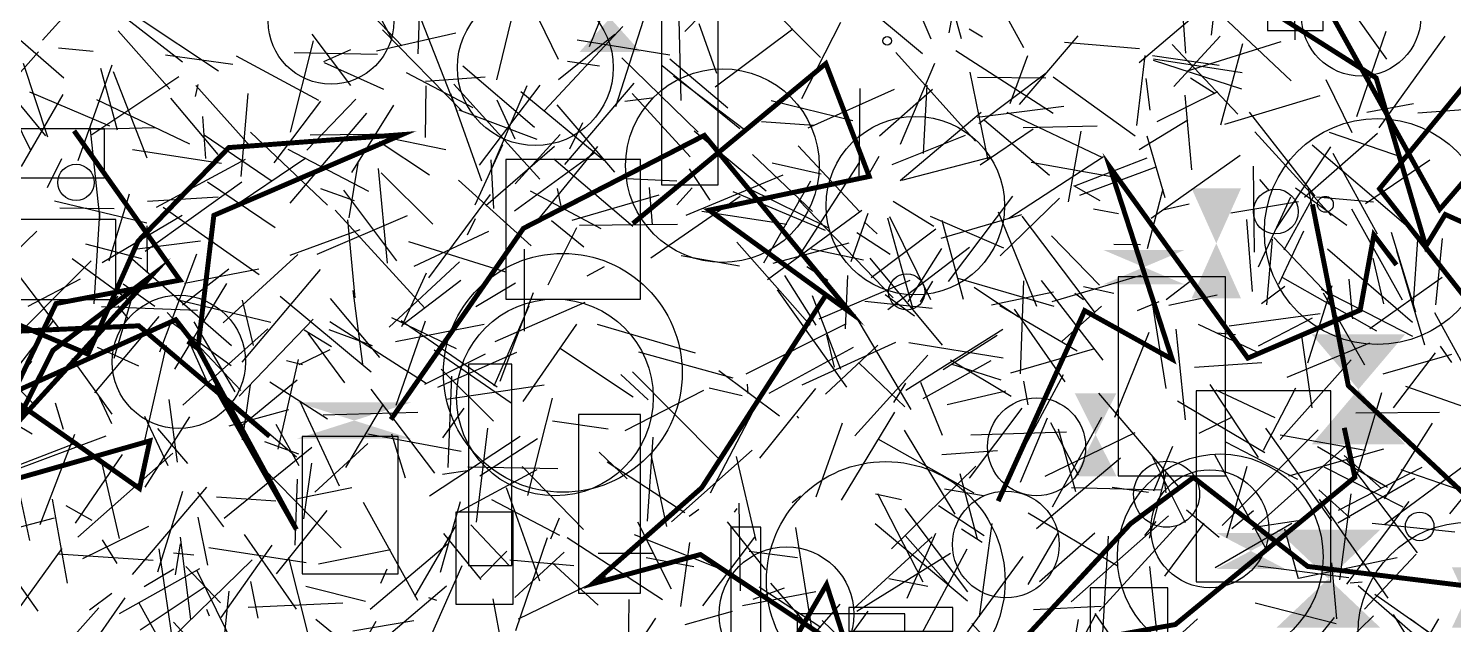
# Model space of a CAD drawing. Extents: x 39652501 to 39653363, y 39457785 to 39458687.
# Drawn here: x 39653033.3 to 39653177.4, y 39458499 to 39458559.2 of the extents above; entities that cross this region are included whole.
import ezdxf

# ---------------------------------------------------------------- set-up
doc = ezdxf.new("R2010")
doc.units = 0
doc.layers.get('0').update_dxf_attribs({"linetype": 'CONTINUOUS'})

msp = doc.modelspace()

# ---------------------------------------------------------------- linework, layer by layer
for p, q in [((39653069.9559, 39458558.3233), (39653065.0169, 39458567.5988)), ((39653128.0611, 39458568.0809), (39653126.3576, 39458558.7941)), ((39653041.6244, 39458565.7734), (39653034.6609, 39458558.0585)), ((39653093.3269, 39458565.636), (39653089.9651, 39458557.385)), ((39653121.1493, 39458566.0999), (39653124.5333, 39458558.2025)), ((39653127.6194, 39458558.1836), (39653125.6115, 39458565.7128)), ((39653149.6216, 39458566.48), (39653150.2913, 39458556.7473)), ((39653153.8534, 39458566.8549), (39653152.8882, 39458558.5439)), ((39653072.6853, 39458556.6759), (39653072.9464, 39458564.5493)), ((39653099.6542, 39458558.9378), (39653105.1763, 39458564.5883)), ((39653133.9554, 39458557.2742), (39653130.0263, 39458564.4082)), ((39653080.6213, 39458554.0374), (39653083.0012, 39458563.8705)), ((39653113.3629, 39458556.3138), (39653106.7017, 39458563.0245)), ((39653123.6923, 39458556.6613), (39653116.3642, 39458562.7998)), ((39653165.0898, 39458563.8968), (39653170.6218, 39458556.1275)), ((39653041.2169, 39458561.7605), (39653048.826, 39458555.8549)), ((39653084.1528, 39458561.6537), (39653086.8456, 39458556.1247)), ((39653152.8485, 39458561.602), (39653160.9668, 39458553.9327)), ((39653028.9803, 39458561.0281), (39653036.8312, 39458554.2444)), ((39653044.3606, 39458560.3605), (39653052.4845, 39458554.9462)), ((39653068.2372, 39458560.4017), (39653071.0171, 39458557.4697)), ((39653072.9919, 39458560.122), (39653076.5803, 39458550.9206)), ((39653092.655, 39458551.3397), (39653095.4517, 39458560.0725)), ((39653099.0376, 39458560.1292), (39653099.243, 39458551.9614)), ((39653101.072, 39458559.7529), (39653102.8573, 39458554.7079)), ((39653115.3963, 39458559.8416), (39653111.4553, 39458552.1114)), ((39653145.606, 39458555.8037), (39653150.7452, 39458560.1494)), ((39653161.3799, 39458558.0904), (39653161.3364, 39458560.2076)), ((39653047.561, 39458553.0899), (39653042.3103, 39458559.0023)), ((39653065.8514, 39458553.4667), (39653061.933, 39458558.6629)), ((39653068.4434, 39458556.9885), (39653076.4831, 39458558.7795)), ((39653069.0687, 39458559.1056), (39653077.1074, 39458550.8649)), ((39653085.4558, 39458550.9221), (39653093.3781, 39458559.4299)), ((39653092.5584, 39458558.628), (39653086.8776, 39458554.0535)), ((39653102.7225, 39458553.3464), (39653110.5725, 39458559.1824)), ((39653129.7418, 39458558.372), (39653128.4156, 39458559.1713)), ((39653139.4037, 39458558.479), (39653133.4732, 39458551.5316)), ((39653153.8001, 39458558.4411), (39653149.105, 39458553.3796)), ((39653167.6284, 39458550.3237), (39653170.5946, 39458558.9619)), ((39653169.8811, 39458549.2001), (39653176.5692, 39458558.4621)), ((39653025.392, 39458546.8807), (39653034.2565, 39458556.8572)), ((39653036.2728, 39458557.2801), (39653039.7882, 39458556.9542)), ((39653062.055, 39458557.9817), (39653059.7087, 39458548.7477)), ((39653060.1455, 39458556.8155), (39653068.5463, 39458556.6203)), ((39653063.1374, 39458555.8974), (39653065.8448, 39458557.1249)), ((39653098.1407, 39458556.5464), (39653088.7567, 39458558.0421)), ((39653129.0502, 39458547.8391), (39653120.9969, 39458556.8012)), ((39653127.0542, 39458556.9943), (39653136.8957, 39458550.6785)), ((39653145.6507, 39458557.1885), (39653138.0686, 39458557.8049)), ((39653155.575, 39458550.5839), (39653148.9573, 39458557.6182)), ((39653150.5002, 39458554.9483), (39653159.9721, 39458557.9217)), ((39653156.0508, 39458557.6847), (39653153.8205, 39458549.4595)), ((39653035.0207, 39458548.3606), (39653028.5702, 39458556.1509)), ((39653032.7095, 39458555.7219), (39653035.1693, 39458548.2658)), ((39653041.6715, 39458555.5377), (39653038.2514, 39458545.8378)), ((39653053.9311, 39458555.5847), (39653047.1237, 39458556.5418)), ((39653054.2642, 39458556.4627), (39653062.5821, 39458551.9751)), ((39653063.1508, 39458555.8076), (39653069.1708, 39458553.1003)), ((39653077.1983, 39458555.4404), (39653084.4444, 39458549.2642)), ((39653087.7738, 39458555.9176), (39653091.0049, 39458555.471)), ((39653093.2851, 39458556.2594), (39653100.9924, 39458548.7589)), ((39653097.341, 39458555.5048), (39653105.2097, 39458549.1315)), ((39653098.1167, 39458556.1752), (39653103.9934, 39458551.2217)), ((39653121.4478, 39458547.5433), (39653124.9465, 39458555.7179)), ((39653132.5433, 39458551.6372), (39653134.3537, 39458556.499)), ((39653145.3537, 39458549.4263), (39653146.2174, 39458556.5012)), ((39653146.9595, 39458556.517), (39653153.6849, 39458555.5223)), ((39653147.0075, 39458556.0191), (39653155.9553, 39458553.1464)), ((39653147.0522, 39458556.1638), (39653156.0224, 39458554.785)), ((39653029.8474, 39458554.1797), (39653033.4703, 39458546.931)), ((39653039.6693, 39458548.5239), (39653048.47, 39458554.3637)), ((39653040.5238, 39458555.2235), (39653042.2319, 39458548.9701)), ((39653041.8244, 39458554.8722), (39653045.241, 39458546.1347)), ((39653071.4419, 39458554.7853), (39653078.1883, 39458551.255)), ((39653079.4639, 39458554.3188), (39653073.4302, 39458553.8847)), ((39653098.4959, 39458554.4422), (39653105.9506, 39458548.8251)), ((39653128.4682, 39458554.8232), (39653130.2896, 39458545.907)), ((39653129.2631, 39458554.3023), (39653136.1764, 39458554.2333)), ((39653136.209, 39458554.7268), (39653129.3741, 39458549.6017)), ((39653136.9189, 39458554.3307), (39653145.216, 39458548.3632)), ((39653146.7028, 39458550.9657), (39653146.3242, 39458554.1785)), ((39653153.2786, 39458552.6194), (39653150.8015, 39458554.2064)), ((39653167.1565, 39458548.6894), (39653164.531, 39458554.0453)), ((39653036.713, 39458552.5709), (39653032.5144, 39458545.2683)), ((39653033.3544, 39458552.8355), (39653041.4425, 39458549.3919)), ((39653050.3962, 39458553.5716), (39653050.1011, 39458552.3694)), ((39653055.6301, 39458547.3484), (39653050.1678, 39458553.4786)), ((39653054.7631, 39458544.2755), (39653055.4783, 39458552.6574)), ((39653073.4245, 39458548.2002), (39653073.4762, 39458553.4359)), ((39653079.1164, 39458543.7929), (39653075.9658, 39458552.6312)), ((39653076.2794, 39458553.5997), (39653084.9664, 39458543.9785)), ((39653084.9877, 39458553.5143), (39653078.8578, 39458545.4211)), ((39653083.6568, 39458553.4475), (39653079.7372, 39458544.3035)), ((39653083.0561, 39458552.8499), (39653091.4474, 39458545.9105)), ((39653094.4933, 39458553.6892), (39653087.4661, 39458545.4823)), ((39653100.1752, 39458546.2488), (39653094.3205, 39458552.654)), ((39653112.108, 39458549.1852), (39653120.8515, 39458553.1077)), ((39653117.2919, 39458543.8271), (39653117.3888, 39458553.1726)), ((39653119.3461, 39458548.3686), (39653124.7024, 39458553.0945)), ((39653124.1244, 39458553.5125), (39653123.7394, 39458546.578)), ((39653153.5242, 39458552.8409), (39653147.3849, 39458549.7828)), ((39653150.9226, 39458544.9541), (39653150.2579, 39458552.4808)), ((39653049.5642, 39458547.5185), (39653040.1582, 39458552.0182)), ((39653052.4268, 39458546.4886), (39653047.6594, 39458552.1744)), ((39653062.8076, 39458551.8965), (39653058.0771, 39458545.6433)), ((39653066.3522, 39458552.0739), (39653061.3949, 39458546.9169)), ((39653065.9754, 39458544.6668), (39653070.2174, 39458551.471)), ((39653082.4904, 39458548.032), (39653080.6479, 39458551.9706)), ((39653086.7059, 39458551.5277), (39653092.5429, 39458544.6951)), ((39653093.5677, 39458551.8934), (39653096.3252, 39458552.2088)), ((39653108.3726, 39458551.9641), (39653116.6526, 39458549.92)), ((39653129.2324, 39458550.2556), (39653137.9812, 39458551.3747)), ((39653163.8772, 39458552.4112), (39653154.2396, 39458549.5066)), ((39653173.3555, 39458551.6173), (39653168.625, 39458550.7451)), ((39653173.7822, 39458550.7183), (39653179.7941, 39458551.1343)), ((39653051.1887, 39458546.0687), (39653050.8762, 39458550.3194)), ((39653067.4504, 39458550.681), (39653059.6871, 39458541.5617)), ((39653084.7113, 39458548.0059), (39653076.8229, 39458550.9693)), ((39653089.2935, 39458549.6747), (39653087.9787, 39458547.032)), ((39653112.6977, 39458549.4137), (39653107.3892, 39458549.8007)), ((39653129.639, 39458550.7314), (39653121.4177, 39458543.8177)), ((39653129.9547, 39458549.9532), (39653136.5194, 39458544.4015)), ((39653132.2232, 39458550.7612), (39653141.9064, 39458546.186)), ((39653150.5199, 39458549.9447), (39653145.621, 39458546.9625)), ((39653163.4043, 39458542.2793), (39653156.7524, 39458550.7621)), ((39653039.4703, 39458549.3201), (39653040.469, 39458539.863)), ((39653046.049, 39458549.1829), (39653039.5786, 39458549.0044)), ((39653051.0267, 39458548.4782), (39653057.9062, 39458543.7763)), ((39653055.7008, 39458548.7373), (39653063.5136, 39458541.3747)), ((39653061.7541, 39458548.4734), (39653070.8268, 39458548.5699)), ((39653068.5727, 39458548.4191), (39653075.4863, 39458547.0101)), ((39653082.475, 39458543.5282), (39653087.0376, 39458548.5076)), ((39653100.6029, 39458548.8867), (39653107.8881, 39458542.8038)), ((39653128.0212, 39458548.4158), (39653120.5937, 39458545.4537)), ((39653129.5174, 39458545.4305), (39653134.8877, 39458549.0999)), ((39653141.341, 39458549.3607), (39653133.8666, 39458549.1852)), ((39653139.7204, 39458548.836), (39653138.4103, 39458541.7077)), ((39653146.3851, 39458548.3906), (39653148.1944, 39458542.124)), ((39653157.3052, 39458548.7829), (39653165.0241, 39458540.3024)), ((39653169.7282, 39458548.6254), (39653162.3233, 39458542.1483)), ((39653164.825, 39458548.7445), (39653172.6034, 39458546.0962)), ((39653052.7887, 39458545.5797), (39653043.7725, 39458546.962)), ((39653059.489, 39458547.0229), (39653067.6432, 39458542.7708)), ((39653068.7317, 39458547.8005), (39653073.8241, 39458544.4396)), ((39653078.4277, 39458541.3904), (39653081.2298, 39458547.5093)), ((39653079.5254, 39458541.3295), (39653086.4635, 39458547.3159)), ((39653090.5753, 39458546.7024), (39653082.4304, 39458540.765)), ((39653084.78, 39458539.8405), (39653090.8592, 39458547.3106)), ((39653117.3212, 39458540.7082), (39653111.1019, 39458547.3651)), ((39653164.9692, 39458547.2509), (39653159.4146, 39458538.9683)), ((39653163.0914, 39458547.4675), (39653172.5644, 39458539.3761)), ((39653035.1779, 39458543.1485), (39653036.6237, 39458546.0929)), ((39653055.1697, 39458545.9916), (39653046.1711, 39458541.1172)), ((39653061.312, 39458546.1089), (39653053.3037, 39458540.7344)), ((39653066.6122, 39458545.8211), (39653065.6523, 39458540.0947)), ((39653080.3127, 39458541.0371), (39653080.0578, 39458545.9443)), ((39653094.3938, 39458539.2053), (39653086.3901, 39458546.03)), ((39653112.5679, 39458540.7125), (39653106.483, 39458546.4795)), ((39653108.4706, 39458545.6406), (39653113.4272, 39458544.521)), ((39653117.2823, 39458545.6629), (39653111.0935, 39458536.0714)), ((39653117.947, 39458543.9737), (39653119.2972, 39458546.3224)), ((39653121.6098, 39458543.8936), (39653130.6602, 39458546.2442)), ((39653141.9937, 39458546.2458), (39653132.4323, 39458540.0091)), ((39653134.6782, 39458545.7185), (39653143.5727, 39458544.1386)), ((39653139.0999, 39458543.3207), (39653146.4211, 39458546.1392)), ((39653146.8119, 39458540.0506), (39653155.8258, 39458546.4123)), ((39653157.2846, 39458536.6077), (39653157.1574, 39458545.316)), ((39653169.7297, 39458538.4287), (39653165.2172, 39458546.5789)), ((39653175.0218, 39458545.9022), (39653168.4963, 39458541.4872)), ((39653069.5819, 39458535.4835), (39653068.6523, 39458545.0813)), ((39653074.1392, 39458539.4452), (39653068.9278, 39458544.647)), ((39653084.0923, 39458537.2545), (39653076.7528, 39458543.8988)), ((39653093.719, 39458544.0622), (39653098.8326, 39458543.8395)), ((39653109.5616, 39458544.3844), (39653099.7416, 39458540.323)), ((39653102.224, 39458541.8786), (39653100.1213, 39458545.0355)), ((39653112.3439, 39458543.8015), (39653107.6018, 39458535.4819)), ((39653139.6113, 39458542.3888), (39653147.3205, 39458545.2383)), ((39653157.7916, 39458543.9429), (39653158.7617, 39458542.8204)), ((39653043.4541, 39458542.4914), (39653041.371, 39458535.707)), ((39653045.0493, 39458536.7195), (39653054.8381, 39458543.7147)), ((39653051.3699, 39458543.7081), (39653058.2057, 39458539.1155)), ((39653066.2176, 39458541.8103), (39653062.8286, 39458543.0114)), ((39653070.5158, 39458535.7189), (39653065.1443, 39458542.8908)), ((39653079.9546, 39458542.4519), (39653073.7191, 39458534.0141)), ((39653083.9918, 39458542.7968), (39653091.148, 39458539.0056)), ((39653086.7309, 39458543.0341), (39653087.1416, 39458541.1079)), ((39653097.0137, 39458542.3639), (39653088.2217, 39458539.8075)), ((39653096.3735, 39458539.3717), (39653096.0709, 39458543.1647)), ((39653100.3799, 39458543.1109), (39653098.8423, 39458541.3986)), ((39653104.4858, 39458542.7315), (39653113.8453, 39458538.8323)), ((39653105.9969, 39458543.1015), (39653114.1785, 39458539.0695)), ((39653138.9504, 39458543.3436), (39653141.6349, 39458541.8278)), ((39653148.0043, 39458542.9898), (39653146.4249, 39458536.9522)), ((39653161.4323, 39458543.1245), (39653166.6204, 39458539.3421)), ((39653164.5169, 39458534.4122), (39653162.7185, 39458543.0083)), ((39653045.2098, 39458539.546), (39653035.8891, 39458541.7599)), ((39653036.4289, 39458541.0901), (39653041.9055, 39458541.0345)), ((39653045.3021, 39458541.7649), (39653052.4244, 39458542.2012)), ((39653046.8636, 39458541.1782), (39653056.6018, 39458534.3378)), ((39653096.2091, 39458536.0394), (39653105.2455, 39458542.2622)), ((39653120.724, 39458531.9989), (39653111.132, 39458541.9072)), ((39653124.8357, 39458539.1991), (39653120.7062, 39458541.7195)), ((39653132.8067, 39458542.2616), (39653126.3017, 39458533.6285)), ((39653137.561, 39458542.0736), (39653131.5502, 39458536.2242)), ((39653141.0017, 39458540.9949), (39653143.5221, 39458540.5183)), ((39653148.0024, 39458540.8766), (39653150.6533, 39458541.4983)), ((39653161.7125, 39458541.6978), (39653154.8919, 39458540.5502)), ((39653160.9113, 39458542.1718), (39653157.6568, 39458535.0913)), ((39653163.2034, 39458542.2025), (39653160.2361, 39458536.8244)), ((39653169.3231, 39458541.6733), (39653163.5496, 39458542.1864)), ((39653167.0733, 39458541.006), (39653172.2073, 39458531.7998)), ((39653039.9019, 39458531.381), (39653040.4539, 39458540.5841)), ((39653048.8097, 39458540.329), (39653040.7114, 39458535.5172)), ((39653062.4601, 39458536.4099), (39653071.5875, 39458540.3225)), ((39653064.2745, 39458540.8686), (39653073.3512, 39458530.9456)), ((39653066.308, 39458531.9947), (39653065.5418, 39458539.8641)), ((39653078.4416, 39458539.9687), (39653077.6143, 39458538.323)), ((39653089.4242, 39458537.1094), (39653086.1572, 39458539.7773)), ((39653109.9514, 39458539.3917), (39653101.3673, 39458540.721)), ((39653117.5673, 39458540.8379), (39653108.0001, 39458533.7965)), ((39653118.1599, 39458540.5156), (39653116.4263, 39458535.6199)), ((39653119.0928, 39458538.4542), (39653117.7761, 39458539.6856)), ((39653120.1621, 39458540.0884), (39653122.6699, 39458530.993)), ((39653120.3433, 39458540.2081), (39653124.512, 39458531.8227)), ((39653131.9315, 39458537.0286), (39653124.4924, 39458540.2207)), ((39653125.5691, 39458538.0257), (39653133.7404, 39458540.4295)), ((39653127.8419, 39458531.8068), (39653125.6787, 39458539.8254)), ((39653135.2612, 39458531.1098), (39653131.3717, 39458540.6419)), ((39653141.0757, 39458530.5796), (39653133.7645, 39458540.2483)), ((39653157.0716, 39458532.6248), (39653156.4905, 39458539.9175)), ((39653031.7905, 39458536.5189), (39653034.1031, 39458538.7444)), ((39653045.2882, 39458534.5055), (39653045.2459, 39458539.2697)), ((39653066.7785, 39458538.865), (39653059.6863, 39458536.2828)), ((39653072.2523, 39458535.205), (39653079.8156, 39458538.7245)), ((39653085.8273, 39458533.2954), (39653088.7108, 39458539.1168)), ((39653088.984, 39458539.3384), (39653098.9184, 39458539.4294)), ((39653117.04, 39458538.598), (39653120.432, 39458536.3963)), ((39653118.4795, 39458534.0423), (39653125.021, 39458538.9768)), ((39653141.5876, 39458533.2764), (39653136.7476, 39458538.2529)), ((39653159.2248, 39458538.1002), (39653164.7461, 39458532.2514)), ((39653162.2215, 39458538.7445), (39653159.7048, 39458533.3403)), ((39653173.5958, 39458530.5254), (39653171.1325, 39458538.6128)), ((39653036.5198, 39458528.7024), (39653030.4209, 39458536.7086)), ((39653044.7157, 39458535.9333), (39653039.0649, 39458537.4263)), ((39653050.648, 39458537.7178), (39653043.7007, 39458536.8597)), ((39653071.6808, 39458537.6893), (39653081.5204, 39458534.608)), ((39653083.4362, 39458528.6102), (39653083.4207, 39458536.9211)), ((39653112.3228, 39458529.2378), (39653104.9077, 39458537.6067)), ((39653116.247, 39458537.5116), (39653108.5479, 39458535.4734)), ((39653117.7105, 39458535.8074), (39653112.4129, 39458536.908)), ((39653120.1847, 39458530.8136), (39653128.4385, 39458537.1136)), ((39653122.2456, 39458531.5897), (39653125.6462, 39458536.9727)), ((39653145.7416, 39458537.3598), (39653143.0462, 39458537.378)), ((39653158.5332, 39458531.2878), (39653159.0964, 39458537.9318)), ((39653173.2569, 39458529.5088), (39653164.6406, 39458536.9019)), ((39653171.6473, 39458536.7943), (39653174.4743, 39458527.2254)), ((39653173.3574, 39458531.4075), (39653173.7832, 39458537.896)), ((39653175.6047, 39458531.2936), (39653176.2954, 39458537.9905)), ((39653029.82, 39458525.9272), (39653039.6087, 39458535.7381)), ((39653037.6766, 39458535.9537), (39653043.2149, 39458531.9403)), ((39653053.7749, 39458527.1287), (39653043.7795, 39458535.8555)), ((39653046.5248, 39458526.5197), (39653050.2906, 39458536.4417)), ((39653060.4863, 39458536.3821), (39653052.9401, 39458529.4654)), ((39653076.8604, 39458535.6377), (39653069.7375, 39458529.011)), ((39653099.2663, 39458536.2796), (39653105.171, 39458535.2403)), ((39653118.3718, 39458536.0009), (39653125.6695, 39458527.1904)), ((39653169.2553, 39458536.0132), (39653170.3235, 39458531.3701)), ((39653033.2213, 39458531.1351), (39653038.5137, 39458533.9002)), ((39653053.5264, 39458534.899), (39653048.8454, 39458531.2498)), ((39653056.5394, 39458534.9028), (39653049.0186, 39458533.4444)), ((39653062.7605, 39458534.8485), (39653054.848, 39458525.4938)), ((39653071.005, 39458529.088), (39653073.5142, 39458534.5223)), ((39653071.1079, 39458529.2876), (39653076.9743, 39458533.7749)), ((39653089.764, 39458534.222), (39653091.5097, 39458535.1478)), ((39653112.9461, 39458529.2417), (39653109.7603, 39458534.2382)), ((39653114.1174, 39458533.7393), (39653111.9972, 39458535.1217)), ((39653113.222, 39458529.8812), (39653122.4552, 39458533.7676)), ((39653115.8962, 39458528.8683), (39653116.1365, 39458534.2513)), ((39653127.2657, 39458533.9689), (39653136.9796, 39458531.1415)), ((39653135.676, 39458533.7458), (39653141.9281, 39458525.6714)), ((39653145.7709, 39458534.2409), (39653136.7593, 39458531.5705)), ((39653148.3484, 39458531.8353), (39653151.0725, 39458533.9174)), ((39653169.6576, 39458528.634), (39653160.133, 39458533.9998)), ((39653166.8118, 39458533.8922), (39653167.1863, 39458529.8717)), ((39653168.9549, 39458528.8935), (39653176.2689, 39458534.0811)), ((39653041.9306, 39458525.9054), (39653044.0095, 39458532.9857)), ((39653046.0201, 39458531.1272), (39653042.8231, 39458533.3809)), ((39653053.2938, 39458533.4394), (39653048.0169, 39458524.7769)), ((39653067.064, 39458525.267), (39653066.1135, 39458532.7452)), ((39653078.5075, 39458531.1139), (39653082.5057, 39458533.517)), ((39653080.9822, 39458523.548), (39653084.3335, 39458532.544)), ((39653116.0245, 39458522.9628), (39653109.0228, 39458532.8054)), ((39653119.917, 39458532.3341), (39653122.8635, 39458530.1707)), ((39653124.7088, 39458533.6678), (39653123.4576, 39458531.5791)), ((39653133.3902, 39458530.0414), (39653128.9282, 39458533.0205)), ((39653130.6824, 39458531.2788), (39653136.9319, 39458532.5983)), ((39653133.6151, 39458524.2885), (39653133.9263, 39458533.6946)), ((39653139.9915, 39458531.791), (39653139.1131, 39458532.434)), ((39653139.978, 39458533.1209), (39653143.0435, 39458532.4755)), ((39653148.6113, 39458531.2326), (39653153.4999, 39458532.3096)), ((39653157.9805, 39458531.4325), (39653160.3333, 39458533.1796)), ((39653165.1076, 39458533.2169), (39653162.6294, 39458525.3945)), ((39653173.2838, 39458528.089), (39653164.0362, 39458532.8359)), ((39653164.2218, 39458532.4836), (39653168.4078, 39458525.209)), ((39653040.6305, 39458531.1256), (39653050.3404, 39458530.7435)), ((39653042.2809, 39458532.1601), (39653041.5935, 39458531.319)), ((39653043.3383, 39458529.8882), (39653042.3367, 39458531.1657)), ((39653057.7756, 39458529.4891), (39653048.2612, 39458531.795)), ((39653054.8611, 39458531.7511), (39653055.9715, 39458527.1742)), ((39653058.7032, 39458532.1579), (39653067.9175, 39458524.5055)), ((39653063.7823, 39458531.9281), (39653068.7609, 39458525.9649)), ((39653083.8774, 39458531.1584), (39653080.3142, 39458523.0464)), ((39653089.5184, 39458531.5202), (39653080.4138, 39458527.5378)), ((39653115.4112, 39458524.7518), (39653112.5491, 39458532.1807)), ((39653124.6583, 39458530.9041), (39653117.8444, 39458531.6293)), ((39653139.3498, 39458526.5939), (39653131.5054, 39458531.1924)), ((39653132.9639, 39458530.8486), (39653138.0738, 39458523.4863)), ((39653141.787, 39458531.1483), (39653137.807, 39458527.5918)), ((39653147.59, 39458531.5809), (39653145.3892, 39458530.66)), ((39653148.3306, 39458522.8298), (39653146.8632, 39458532.1118)), ((39653032.2918, 39458525.1129), (39653035.8294, 39458529.7188)), ((39653046.4282, 39458530.0875), (39653039.9476, 39458522.3723)), ((39653047.2702, 39458530.4925), (39653054.7316, 39458522.6293)), ((39653053.7725, 39458525.1074), (39653047.6931, 39458529.5465)), ((39653049.9699, 39458529.5754), (39653054.1206, 39458522.4986)), ((39653062.066, 39458529.827), (39653054.5659, 39458522.0607)), ((39653073.4898, 39458523.315), (39653063.7209, 39458529.5561)), ((39653076.5624, 39458526.8188), (39653070.0004, 39458529.9804)), ((39653070.4557, 39458521.1492), (39653073.4166, 39458529.6546)), ((39653080.6606, 39458522.9474), (39653070.942, 39458529.6658)), ((39653116.7978, 39458530.293), (39653122.5142, 39458520.7044)), ((39653163.9277, 39458530.3715), (39653154.7267, 39458529.1199)), ((39653163.1183, 39458529.9256), (39653157.6281, 39458527.0912)), ((39653175.4855, 39458530.4944), (39653180.3644, 39458521.6153)), ((39653048.8712, 39458521.1388), (39653057.4633, 39458528.8642)), ((39653061.1495, 39458528.7675), (39653063.918, 39458527.067)), ((39653065.2621, 39458523.3825), (39653061.5588, 39458528.4211)), ((39653068.0608, 39458527.1197), (39653063.6587, 39458528.7531)), ((39653070.3701, 39458527.5666), (39653079.3384, 39458529.3189)), ((39653088.6923, 39458529.3262), (39653083.2732, 39458521.5146)), ((39653090.7897, 39458529.3271), (39653100.6844, 39458526.4426)), ((39653105.8681, 39458524.2955), (39653115.8515, 39458529.3238)), ((39653113.9905, 39458528.208), (39653114.7485, 39458524.9813)), ((39653131.7993, 39458528.7864), (39653122.0124, 39458522.6242)), ((39653131.2505, 39458528.1968), (39653125.7674, 39458524.7125)), ((39653143.1381, 39458519.9188), (39653146.6098, 39458528.5211)), ((39653149.3058, 39458528.8131), (39653150.2441, 39458519.6418)), ((39653157.5518, 39458526.4978), (39653151.6235, 39458529.286)), ((39653153.5415, 39458528.4536), (39653155.3592, 39458528.2789)), ((39653163.0943, 39458520.8732), (39653162.0706, 39458528.153)), ((39653044.4024, 39458525.0911), (39653040.2302, 39458526.9664)), ((39653047.1967, 39458527.1741), (39653044.9847, 39458517.5691)), ((39653049.4671, 39458527.6149), (39653051.6307, 39458522.7739)), ((39653060.642, 39458525.2446), (39653063.7679, 39458526.758)), ((39653074.2901, 39458526.7452), (39653082.0953, 39458521.3554)), ((39653087.0817, 39458526.874), (39653094.427, 39458521.9934)), ((39653104.5262, 39458523.8596), (39653094.9787, 39458526.506)), ((39653108.177, 39458522.3538), (39653116.7037, 39458527.0008)), ((39653111.5168, 39458523.1886), (39653120.9872, 39458527.4962)), ((39653119.1841, 39458527.2149), (39653113.8626, 39458522.2316)), ((39653122.3191, 39458527.4671), (39653131.8554, 39458525.9318)), ((39653132.6145, 39458524.4103), (39653141.1193, 39458526.8631)), ((39653160.5715, 39458523.9763), (39653168.9472, 39458527.4347)), ((39653177.2263, 39458525.4338), (39653176.0997, 39458527.094)), ((39653033.6077, 39458525.5448), (39653030.6798, 39458522.2959)), ((39653041.72, 39458520.2234), (39653037.6601, 39458525.8457)), ((39653058.5244, 39458516.6972), (39653060.5736, 39458525.7492)), ((39653060.9669, 39458525.2026), (39653059.3628, 39458525.6216)), ((39653079.4548, 39458526.2988), (39653073.2984, 39458523.2346)), ((39653082.6033, 39458526.4612), (39653074.6172, 39458522.9103)), ((39653124.2219, 39458526.1978), (39653116.8422, 39458518.0378)), ((39653117.265, 39458525.4042), (39653121.8923, 39458520.9694)), ((39653130.6146, 39458525.6187), (39653123.7058, 39458521.7821)), ((39653126.5231, 39458525.7248), (39653132.6583, 39458522.0339)), ((39653126.5577, 39458525.3167), (39653131.6027, 39458523.6825)), ((39653151.1961, 39458524.9697), (39653158.0219, 39458525.4488)), ((39653159.8578, 39458517.6658), (39653167.0494, 39458525.7317)), ((39653177.209, 39458526.2579), (39653170.2556, 39458524.2781)), ((39653171.3282, 39458520.8527), (39653175.5809, 39458526.4206)), ((39653060.4166, 39458523.6482), (39653054.9172, 39458519.1279)), ((39653074.9951, 39458524.7866), (39653080.2769, 39458519.5326)), ((39653076.0443, 39458524.0751), (39653075.6692, 39458514.8432)), ((39653093.1735, 39458524.2276), (39653095.9464, 39458521.6608)), ((39653102.9839, 39458515.8141), (39653094.3666, 39458524.5046)), ((39653109.2151, 39458520.033), (39653103.0875, 39458524.5945)), ((39653137.9142, 39458524.2144), (39653133.1531, 39458515.3682)), ((39653033.8711, 39458521.1299), (39653031.6531, 39458523.4927)), ((39653060.3728, 39458515.879), (39653051.9418, 39458523.0985)), ((39653055.6786, 39458523.1956), (39653054.8832, 39458517.638)), ((39653063.4891, 39458519.711), (39653057.6588, 39458523.4513)), ((39653074.3684, 39458514.2637), (39653067.9143, 39458522.7642)), ((39653075.5046, 39458521.7415), (39653085.4047, 39458523.1777)), ((39653101.5392, 39458522.6196), (39653093.5716, 39458518.5353)), ((39653102.1092, 39458522.891), (39653105.435, 39458522.1202)), ((39653105.945, 39458523.2509), (39653106.0329, 39458522.3189)), ((39653107.2374, 39458515.7789), (39653112.8968, 39458522.8296)), ((39653120.7989, 39458521.4001), (39653122.0039, 39458523.3474)), ((39653123.5024, 39458523.4691), (39653125.6799, 39458518.1078)), ((39653126.1766, 39458521.2161), (39653132.1049, 39458522.5747)), ((39653133.9112, 39458523.5532), (39653134.3539, 39458521.1703)), ((39653149.5903, 39458512.9184), (39653141.5292, 39458522.3604)), ((39653152.7701, 39458523.2366), (39653157.6395, 39458515.8339)), ((39653159.3464, 39458519.8379), (39653153.4063, 39458522.6495)), ((39653158.1881, 39458516.5824), (39653161.4369, 39458522.9032)), ((39653167.6688, 39458514.0894), (39653170.1398, 39458522.4001)), ((39653182.491, 39458519.5369), (39653172.5928, 39458523.0113)), ((39653035.9608, 39458521.3592), (39653036.7717, 39458518.7228)), ((39653041.6797, 39458519.2526), (39653040.4259, 39458521.9026)), ((39653048.343, 39458515.362), (39653047.4968, 39458521.7033)), ((39653060.6545, 39458521.6178), (39653064.6954, 39458512.9728)), ((39653069.1306, 39458521.2211), (39653065.3294, 39458514.8145)), ((39653075.1744, 39458517.8324), (39653077.3222, 39458520.8411)), ((39653083.7635, 39458511.9872), (39653086.2574, 39458521.8412)), ((39653128.4364, 39458513.755), (39653133.7758, 39458520.8334)), ((39653158.3063, 39458516.325), (39653149.482, 39458521.5514)), ((39653033.6202, 39458518.1976), (39653029.8384, 39458520.4602)), ((39653044.9873, 39458520.0366), (39653047.3388, 39458515.0246)), ((39653045.0575, 39458512.836), (39653049.5757, 39458519.9479)), ((39653053.5509, 39458519.0562), (39653059.5916, 39458520.7065)), ((39653072.6415, 39458520.3828), (39653063.0761, 39458520.1328)), ((39653086.2695, 39458519.5378), (39653091.902, 39458518.7334)), ((39653106.4602, 39458520.3445), (39653102.194, 39458512.2416)), ((39653111.1837, 39458519.8303), (39653111.0162, 39458520.0292)), ((39653115.5761, 39458519.3112), (39653112.8952, 39458511.8205)), ((39653115.4934, 39458511.536), (39653120.8862, 39458520.4301)), ((39653133.6074, 39458513.3555), (39653136.3271, 39458519.8453)), ((39653136.6473, 39458519.3805), (39653139.4338, 39458514.0749)), ((39653136.8347, 39458510.866), (39653141.83, 39458519.9194)), ((39653151.6791, 39458518.2919), (39653155.0436, 39458519.9477)), ((39653167.5385, 39458520.3621), (39653175.9945, 39458520.4257)), ((39653170.4217, 39458511.6647), (39653175.2616, 39458519.2991)), ((39653041.0693, 39458518.0105), (39653031.3282, 39458514.3747)), ((39653037.8996, 39458518.1663), (39653034.391, 39458509.0258)), ((39653049.3696, 39458515.2442), (39653046.3262, 39458518.7755)), ((39653060.6501, 39458515.0029), (39653058.3247, 39458519.1763)), ((39653077.0128, 39458516.4614), (39653067.5677, 39458518.2004)), ((39653071.4035, 39458513.762), (39653070.0115, 39458518.1936)), ((39653073.809, 39458511.9729), (39653082.9756, 39458517.9907)), ((39653078.5892, 39458509.3087), (39653079.7339, 39458518.7934)), ((39653095.8746, 39458509.3932), (39653096.4604, 39458517.9102)), ((39653121.8265, 39458518.6183), (39653126.9503, 39458510.0961)), ((39653138.2694, 39458518.3897), (39653128.578, 39458518.1008)), ((39653136.1042, 39458513.9689), (39653145.197, 39458518.3734)), ((39653139.197, 39458512.3773), (39653137.4402, 39458518.6935)), ((39653153.9942, 39458508.9561), (39653163.7062, 39458518.6565)), ((39653158.3972, 39458518.8193), (39653165.0731, 39458509.4275)), ((39653159.8683, 39458518.1267), (39653168.4868, 39458516.5767)), ((39653028.4492, 39458513.6364), (39653038.2619, 39458517.381)), ((39653053.0415, 39458509.6996), (39653061.9008, 39458516.8931)), ((39653057.1113, 39458517.4446), (39653060.5529, 39458516.2139)), ((39653067.5734, 39458517.2613), (39653062.216, 39458512.323)), ((39653084.7334, 39458517.74), (39653078.9196, 39458513.9488)), ((39653098.2839, 39458509.3502), (39653106.4553, 39458516.5814)), ((39653128.9185, 39458512.2214), (39653119.1931, 39458517.6895)), ((39653125.6513, 39458516.1287), (39653131.2833, 39458516.561)), ((39653147.0796, 39458512.4865), (39653149.0185, 39458517.0018)), ((39653161.6582, 39458513.6249), (39653154.3783, 39458517.4065)), ((39653166.782, 39458517.2602), (39653157.0576, 39458508.5549)), ((39653160.7407, 39458513.9891), (39653170.3572, 39458516.7195)), ((39653163.6537, 39458516.9631), (39653170.7278, 39458512.8424)), ((39653033.3972, 39458507.4611), (39653031.7674, 39458514.9876)), ((39653042.7154, 39458516.1506), (39653037.9795, 39458509.2042)), ((39653038.2461, 39458507.793), (39653047.8687, 39458516.2831)), ((39653042.4741, 39458507.662), (39653040.6912, 39458515.2224)), ((39653061.8695, 39458515.2822), (39653061.0632, 39458509.6333)), ((39653093.8262, 39458513.6716), (39653090.9744, 39458516.3838)), ((39653099.6494, 39458510.249), (39653091.7766, 39458515.3645)), ((39653096.2029, 39458516.1498), (39653097.7964, 39458508.8602)), ((39653106.8654, 39458507.4539), (39653104.8669, 39458515.9342)), ((39653135.2295, 39458508.6442), (39653143.7024, 39458515.8207)), ((39653146.945, 39458515.8648), (39653150.2714, 39458509.2814)), ((39653153.2228, 39458516.1408), (39653158.5495, 39458506.3797)), ((39653166.3533, 39458516.046), (39653170.1168, 39458512.7117)), ((39653173.775, 39458506.209), (39653166.5895, 39458515.6857)), ((39653180.2999, 39458516.3523), (39653170.4457, 39458509.0602)), ((39653177.0206, 39458510.1527), (39653182.1038, 39458516.3868)), ((39653056.9758, 39458514.8057), (39653064.8948, 39458506.6993)), ((39653060.43, 39458513.6371), (39653060.1927, 39458506.9687)), ((39653075.1417, 39458514.1529), (39653077.8679, 39458514.5622)), ((39653076.7268, 39458510.3085), (39653084.725, 39458514.6137)), ((39653077.6832, 39458514.9109), (39653086.8049, 39458514.729)), ((39653083.2026, 39458514.9325), (39653089.3997, 39458508.5698)), ((39653129.0795, 39458514.9562), (39653120.5588, 39458506.5898)), ((39653129.2544, 39458507.588), (39653127.5149, 39458514.1859)), ((39653146.6437, 39458507.6885), (39653148.331, 39458514.2654)), ((39653148.321, 39458512.264), (39653148.005, 39458514.8422)), ((39653154.4681, 39458507.7428), (39653156.5163, 39458514.9596)), ((39653172.3029, 39458510.8056), (39653164.3151, 39458514.8768)), ((39653165.7006, 39458509.2396), (39653173.5007, 39458513.7532)), ((39653174.1975, 39458514.8173), (39653165.7199, 39458510.4972)), ((39653172.0621, 39458514.6269), (39653179.9046, 39458511.9184)), ((39653051.2718, 39458512.8266), (39653043.742, 39458504.0096)), ((39653048.826, 39458512.4047), (39653046.2873, 39458504.2527)), ((39653053.0266, 39458508.8246), (39653050.3743, 39458512.3356)), ((39653065.9734, 39458512.7896), (39653060.2945, 39458511.6132)), ((39653081.5709, 39458512.7985), (39653084.9349, 39458503.3754)), ((39653118.9447, 39458512.1583), (39653121.5518, 39458511.5859)), ((39653119.1264, 39458512.1862), (39653123.7087, 39458503.2707)), ((39653129.8485, 39458511.951), (39653125.9106, 39458512.6417)), ((39653138.7726, 39458512.8174), (39653147.8449, 39458512.5796)), ((39653146.5351, 39458512.311), (39653142.8627, 39458512.8025)), ((39653163.7676, 39458512.5712), (39653166.9149, 39458509.7278)), ((39653167.0295, 39458512.1539), (39653165.8748, 39458503.4842)), ((39653035.6546, 39458511.6205), (39653037.1711, 39458503.1225)), ((39653039.6789, 39458509.483), (39653037.0762, 39458510.96)), ((39653058.2663, 39458511.4213), (39653052.2686, 39458511.8402)), ((39653072.6502, 39458501.3682), (39653067.1536, 39458511.2883)), ((39653074.9144, 39458504.2425), (39653076.964, 39458511.3941)), ((39653087.012, 39458507.9392), (39653080.1225, 39458511.5718)), ((39653104.6555, 39458510.3295), (39653104.9567, 39458510.6693)), ((39653105.2687, 39458502.3397), (39653105.1488, 39458511.2098)), ((39653110.5012, 39458511.2739), (39653111.3469, 39458511.9558)), ((39653128.2759, 39458502.2473), (39653121.9307, 39458510.6704)), ((39653125.2951, 39458510.9755), (39653129.9221, 39458507.9669)), ((39653163.8181, 39458511.6143), (39653170.7591, 39458501.6271)), ((39653172.8777, 39458511.3992), (39653166.5826, 39458503.0292)), ((39653035.8594, 39458509.7228), (39653028.9492, 39458507.884)), ((39653050.3721, 39458509.7946), (39653051.3671, 39458504.96)), ((39653058.3307, 39458504.0821), (39653063.4721, 39458510.4859)), ((39653086.0916, 39458507.614), (39653086.9565, 39458509.7376)), ((39653094.849, 39458509.3275), (39653098.2605, 39458502.5482)), ((39653100.0733, 39458509.9008), (39653101.0572, 39458510.6234)), ((39653103.9269, 39458509.3448), (39653107.8139, 39458504.4931)), ((39653143.3726, 39458504.8891), (39653134.3654, 39458510.1954)), ((39653148.5604, 39458509.9582), (39653138.7275, 39458501.2523)), ((39653146.1683, 39458507.937), (39653147.3204, 39458509.3802)), ((39653150.3949, 39458510.5617), (39653153.7113, 39458507.788)), ((39653157.1553, 39458510.4525), (39653154.9777, 39458508.6142)), ((39653161.6735, 39458509.4474), (39653157.1944, 39458508.7516)), ((39653045.403, 39458508.8471), (39653038.7053, 39458505.5791)), ((39653049.6598, 39458499.4882), (39653048.6448, 39458507.7717)), ((39653060.369, 39458500.4911), (39653055.0918, 39458508.0392)), ((39653076.5321, 39458509.0384), (39653072.3006, 39458501.7917)), ((39653075.2186, 39458508.1476), (39653079.0241, 39458503.49)), ((39653077.9932, 39458509.0333), (39653081.848, 39458504.9678)), ((39653103.179, 39458504.5907), (39653094.5427, 39458508.0134)), ((39653106.6818, 39458507.7931), (39653101.451, 39458500.8292)), ((39653110.8261, 39458508.7516), (39653112.4292, 39458498.7857)), ((39653116.7392, 39458500.5659), (39653124.6551, 39458507.8314)), ((39653118.9019, 39458509.1661), (39653128.2312, 39458501.3339)), ((39653126.5591, 39458502.7183), (39653121.9336, 39458507.9448)), ((39653122.1298, 39458501.6241), (39653125.0237, 39458508.1958)), ((39653127.6386, 39458508.6257), (39653129.7189, 39458507.2926)), ((39653129.4515, 39458499.718), (39653130.719, 39458509.1653)), ((39653137.336, 39458508.1412), (39653134.3504, 39458503.0116)), ((39653141.1281, 39458508.1728), (39653135.5107, 39458503.2818)), ((39653149.4231, 39458508.8966), (39653141.5589, 39458500.3107)), ((39653142.4868, 39458507.8764), (39653141.9127, 39458498.0604)), ((39653148.2158, 39458503.8422), (39653152.1769, 39458509.1965)), ((39653161.0516, 39458509.1681), (39653153.2861, 39458504.6854)), ((39653161.7173, 39458503.5748), (39653160.3504, 39458508.596)), ((39653177.5498, 39458508.3049), (39653169.162, 39458509.1568)), ((39653034.2205, 39458500.2844), (39653028.9689, 39458507.7457)), ((39653036.6159, 39458506.6238), (39653031.6046, 39458499.6706)), ((39653040.7151, 39458507.5294), (39653042.2009, 39458505.1335)), ((39653046.4536, 39458506.6201), (39653047.7855, 39458497.4381)), ((39653048.1103, 39458503.981), (39653048.6179, 39458507.0958)), ((39653051.5049, 39458506.7534), (39653061.3474, 39458505.2365)), ((39653052.7565, 39458499.6426), (39653057.9187, 39458506.966)), ((39653062.5851, 39458505.1034), (39653069.8881, 39458506.5378)), ((39653075.6334, 39458507.063), (39653067.8115, 39458500.469)), ((39653081.6565, 39458506.3811), (39653079.0132, 39458503.7111)), ((39653082.5557, 39458498.3434), (39653085.7666, 39458507.7542)), ((39653097.3967, 39458501.4513), (39653087.7516, 39458507.7297)), ((39653100.1261, 39458507.2449), (39653099.2189, 39458500.7812)), ((39653106.1502, 39458506.3794), (39653111.0501, 39458505.7334)), ((39653123.3525, 39458497.5404), (39653128.1966, 39458506.5878)), ((39653036.242, 39458506.107), (39653045.8534, 39458505.456)), ((39653046.346, 39458496.177), (39653055.8711, 39458505.4834)), ((39653049.9766, 39458505.9673), (39653047.9139, 39458506.1666)), ((39653059.5428, 39458505.7382), (39653061.4891, 39458498.117)), ((39653077.0993, 39458504.8998), (39653073.2503, 39458496.179)), ((39653081.9468, 39458505.5071), (39653088.4073, 39458504.9092)), ((39653087.4364, 39458506.259), (39653082.4616, 39458501.6689)), ((39653086.2147, 39458505.1985), (39653090.893, 39458500.9197)), ((39653096.3788, 39458506.1177), (39653090.8694, 39458506.1328)), ((39653100.5611, 39458504.7854), (39653095.7391, 39458505.7066)), ((39653117.0458, 39458500.2915), (39653126.5201, 39458506.1522)), ((39653128.0712, 39458497.9441), (39653133.8711, 39458505.8248)), ((39653161.7235, 39458503.6217), (39653171.6987, 39458505.7286)), ((39653165.6151, 39458499.5348), (39653165.0905, 39458505.1987)), ((39653168.4152, 39458500.5164), (39653173.6221, 39458506.0621)), ((39653050.5423, 39458504.5845), (39653042.4319, 39458500.0223)), ((39653047.971, 39458504.5567), (39653044.9543, 39458502.7743)), ((39653052.6901, 39458501.1482), (39653049.1747, 39458504.8159)), ((39653050.2899, 39458504.4079), (39653054.1855, 39458496.4582)), ((39653069.5036, 39458504.5592), (39653068.8628, 39458503.0834)), ((39653091.6312, 39458503.7804), (39653082.7713, 39458499.4911)), ((39653120.2948, 39458503.5928), (39653124.2378, 39458502.8387)), ((39653147.4074, 39458498.252), (39653146.6826, 39458504.8107)), ((39653166.8272, 39458503.6713), (39653157.6201, 39458504.8635)), ((39653039.4405, 39458500.4437), (39653041.6765, 39458502.1086)), ((39653051.1363, 39458502.7466), (39653044.5461, 39458498.394)), ((39653053.5346, 39458502.3344), (39653052.7888, 39458495.3651)), ((39653055.7113, 39458503.312), (39653056.4678, 39458499.5971)), ((39653061.3047, 39458502.8397), (39653067.3554, 39458501.3026)), ((39653066.604, 39458495.2945), (39653075.5366, 39458502.8518)), ((39653112.886, 39458502.2703), (39653105.4695, 39458500.8337)), ((39653106.5717, 39458501.5294), (39653109.7316, 39458502.6497)), ((39653113.4181, 39458498.6316), (39653107.16, 39458502.7172)), ((39653112.5169, 39458498.3553), (39653108.3534, 39458503.136)), ((39653168.1542, 39458503.2322), (39653166.9663, 39458503.1238)), ((39653167.7534, 39458502.895), (39653174.5633, 39458496.9584)), ((39653169.4398, 39458502.0059), (39653178.4488, 39458495.7309)), ((39653033.9898, 39458493.497), (39653040.3743, 39458500.6258)), ((39653036.3544, 39458492.0691), (39653043.0458, 39458501.6416)), ((39653044.3846, 39458501.2036), (39653048.9454, 39458492.9589)), ((39653055.4652, 39458500.702), (39653065.0571, 39458501.132)), ((39653074.5722, 39458501.388), (39653073.7562, 39458501.6641)), ((39653081.1816, 39458496.6165), (39653080.2669, 39458501.5463)), ((39653093.981, 39458501.4775), (39653093.9163, 39458495.9495)), ((39653110.7579, 39458495.7424), (39653115.3505, 39458501.0134)), ((39653134.9281, 39458500.4678), (39653141.762, 39458500.8047)), ((39653157.3273, 39458501.1547), (39653165.5326, 39458499.0463)), ((39653047.9277, 39458499.176), (39653056.8063, 39458489.6336)), ((39653051.5674, 39458499.7814), (39653051.2918, 39458500.462)), ((39653067.5787, 39458495.1687), (39653062.3213, 39458499.4426)), ((39653072.2388, 39458499.3299), (39653066.0569, 39458498.261)), ((39653066.3618, 39458495.6707), (39653068.4129, 39458499.2777)), ((39653093.149, 39458494.1842), (39653096.7171, 39458499.5814)), ((39653099.6825, 39458498.9548), (39653104.4701, 39458500.2965)), ((39653113.4628, 39458493.8156), (39653118.2019, 39458500.2885)), ((39653113.5378, 39458499.339), (39653123.4057, 39458489.9475)), ((39653139.4205, 39458499.4588), (39653137.9563, 39458490.7014)), ((39653141.2358, 39458500.0134), (39653138.5806, 39458494.9841)), ((39653144.8543, 39458494.7362), (39653141.1661, 39458500.0551)), ((39653141.849, 39458490.7835), (39653151.5164, 39458499.5078)), ((39653165.3286, 39458499.6745), (39653158.2145, 39458490.841)), ((39653169.3019, 39458499.8259), (39653161.2169, 39458491.9409)), ((39653170.7846, 39458490.7295), (39653175.9034, 39458499.5275)), ((39653174.8439, 39458494.2931), (39653171.3492, 39458499.9529)), ((39653173.0502, 39458499.5293), (39653182.9396, 39458492.2827)), ((39653128.6888, 39458499.0495), (39653134.9465, 39458492.1955))]:
    msp.add_line(p, q)
at = {"const_width": 0.5}
for points in [[(39653181.2691, 39458544.2905), (39653179.2184, 39458527.634), (39653179.7492, 39458538.4249), (39653194.1294, 39458532.5593), (39653176.5634, 39458540.424), (39653174.606, 39458537.2033), (39653169.5771, 39458554.2338), (39653154.3072, 39458563.9132)], [(39653184.6042, 39458524.3621), (39653169.9196, 39458543.0205), (39653182.4546, 39458558.2597), (39653198.4453, 39458550.755), (39653180.819, 39458562.8258), (39653179.7045, 39458545.2511), (39653176.0073, 39458540.9407), (39653165.0189, 39458560.7092)], [(39653094.3875, 39458539.5042), (39653113.911, 39458555.6854), (39653118.3004, 39458544.2675), (39653102.1063, 39458540.8601), (39653116.3942, 39458530.4997), (39653101.6258, 39458548.424), (39653083.324, 39458539.0211), (39653069.9085, 39458519.682)], [(39653037.8637, 39458548.8828), (39653048.5735, 39458533.7811), (39653036.0367, 39458531.4111), (39653028.2759, 39458515.1287), (39653045.6799, 39458534.22), (39653035.731, 39458526.6774), (39653028.7839, 39458512.951), (39653021.5053, 39458503.7886)], [(39653021.7625, 39458533.7215), (39653039.2808, 39458526.2943), (39653044.342, 39458537.7264), (39653053.518, 39458547.1877), (39653071.0297, 39458548.4947), (39653052.0042, 39458540.3332), (39653050.3911, 39458526.8686), (39653049.3605, 39458527.5934)], [(39653131.3447, 39458511.4279), (39653140.0884, 39458530.7005), (39653148.9502, 39458525.7724), (39653142.6243, 39458545.2435), (39653156.5968, 39458525.8928), (39653167.9656, 39458530.7535), (39653169.3462, 39458538.3541), (39653171.6314, 39458535.3169)], [(39653163.1316, 39458541.4499), (39653166.7602, 39458523.1102), (39653181.1357, 39458509.6847), (39653178.7721, 39458490.4607), (39653170.8518, 39458486.01), (39653174.8053, 39458493.9107), (39653194.5805, 39458491.1032), (39653188.9687, 39458494.8651)], [(39653117.4346, 39458466.9807), (39653104.0661, 39458485.9102), (39653113.981, 39458502.9973), (39653116.2235, 39458496.0643), (39653101.2274, 39458506.0292), (39653090.3271, 39458503.0726), (39653101.3634, 39458512.7968), (39653113.8561, 39458532.176)], [(39652989.353, 39458528.6839), (39652997.6755, 39458525.4505), (39653008.9907, 39458508.678), (39653028.5655, 39458521.0134), (39653048.1507, 39458529.7758), (39653050.4617, 39458526.7965), (39653060.3554, 39458508.5608), (39653052.0725, 39458523.1254)], [(39653012.885, 39458515.5092), (39653030.8963, 39458522.2566), (39653044.4817, 39458512.7126), (39653045.5258, 39458517.5228), (39653030.0094, 39458513.1148), (39653024.7969, 39458528.2879), (39653044.4083, 39458529.1597), (39653057.6475, 39458517.9835)], [(39653166.3496, 39458518.8475), (39653167.4249, 39458513.8468), (39653149.2614, 39458498.9499), (39653132.4971, 39458495.9198), (39653144.745, 39458509.1547), (39653151.0999, 39458513.8235), (39653162.6548, 39458504.824), (39653182.539, 39458502.3789)]]:
    msp.add_lwpolyline(points, dxfattribs=at)
for centre, radius in [((39653063.8564, 39458559.9581), 6.3554), ((39653168.0672, 39458560.4617), 6.0425), ((39653084.5239, 39458555.2803), 7.8879), ((39653120.1074, 39458557.9935), 0.4304), ((39653103.4477, 39458545.3623), 9.7968), ((39653122.9593, 39458541.3107), 9.0237), ((39653169.7023, 39458538.7001), 11.4289), ((39653038.0616, 39458543.6606), 1.8398), ((39653159.4238, 39458540.7144), 2.2668), ((39653164.4443, 39458541.4516), 0.8012), ((39653087.3057, 39458524.4051), 12.0784), ((39653122.0894, 39458532.5877), 1.8299), ((39653048.4684, 39458525.5093), 6.7379), ((39653086.5102, 39458521.9173), 9.9503), ((39653135.23, 39458516.9235), 4.9603), ((39653119.9713, 39458503.3593), 12.0695), ((39653153.8111, 39458505.7931), 10.4035), ((39653148.3753, 39458512.123), 3.3374), ((39653152.7475, 39458508.6382), 5.9637), ((39653132.1242, 39458507.0415), 5.3987), ((39653178.9931, 39458498.0542), 11.2505), ((39653173.9802, 39458508.8701), 1.448), ((39653109.9288, 39458499.99), 6.816), ((39653026.3859, 39458491.3063), 8.8771)]:
    msp.add_circle(centre, radius)
for points in [[(39653088.9994, 39458556.8638), (39653095.1728, 39458556.8638), (39653095.1728, 39458563.7149), (39653088.9994, 39458563.7149)], [(39653150.9096, 39458531.9304), (39653155.9086, 39458531.9304), (39653155.9086, 39458543.0662), (39653150.9096, 39458543.0662)], [(39653142.0125, 39458533.3647), (39653150.1644, 39458533.3647), (39653150.1644, 39458536.8187), (39653142.0125, 39458536.8187)], [(39653163.0649, 39458517.1712), (39653172.509, 39458517.1712), (39653172.509, 39458528.2965), (39653163.0649, 39458528.2965)], [(39653139.0816, 39458513.9443), (39653143.307, 39458513.9443), (39653143.307, 39458522.3479), (39653139.0816, 39458522.3479)], [(39653060.3988, 39458517.7432), (39653072.0086, 39458517.7432), (39653072.0086, 39458521.4221), (39653060.3988, 39458521.4221)], [(39653153.4165, 39458504.5727), (39653160.3742, 39458504.5727), (39653160.3742, 39458508.2117), (39653153.4165, 39458508.2117)], [(39653159.4867, 39458498.6158), (39653170.0111, 39458498.6158), (39653170.0111, 39458508.5581), (39653159.4867, 39458508.5581)], [(39653177.2465, 39458498.6355), (39653180.1098, 39458498.6355), (39653180.1098, 39458504.7167), (39653177.2465, 39458504.7167)]]:
    msp.add_solid(points)
for points in [[(39653158.5957, 39458559.0404), (39653164.2172, 39458559.0404), (39653164.2172, 39458573.6285), (39653158.5957, 39458573.6285)], [(39653097.2939, 39458543.4174), (39653103.0058, 39458543.4174), (39653103.0058, 39458565.0493), (39653097.2939, 39458565.0493)], [(39653024.9129, 39458544.1429), (39653040.9588, 39458544.1429), (39653040.9588, 39458549.081), (39653024.9129, 39458549.081)], [(39653081.5296, 39458531.854), (39653095.172, 39458531.854), (39653095.172, 39458545.9915), (39653081.5296, 39458545.9915)], [(39653028.1138, 39458531.8199), (39653042.0742, 39458531.8199), (39653042.0742, 39458539.9248), (39653028.1138, 39458539.9248)], [(39653143.4937, 39458514.0023), (39653154.3495, 39458514.0023), (39653154.3495, 39458534.1087), (39653143.4937, 39458534.1087)], [(39653077.7745, 39458504.9118), (39653082.1477, 39458504.9118), (39653082.1477, 39458525.2918), (39653077.7745, 39458525.2918)], [(39653151.3552, 39458503.2683), (39653165.0026, 39458503.2683), (39653165.0026, 39458522.5923), (39653151.3552, 39458522.5923)], [(39653088.9061, 39458502.1214), (39653095.1621, 39458502.1214), (39653095.1621, 39458520.2025), (39653088.9061, 39458520.2025)], [(39653060.9346, 39458504.0689), (39653070.635, 39458504.0689), (39653070.635, 39458517.9622), (39653060.9346, 39458517.9622)], [(39653076.4898, 39458500.9938), (39653082.2695, 39458500.9938), (39653082.2695, 39458510.3275), (39653076.4898, 39458510.3275)], [(39653104.3032, 39458495.7608, 19730366.2), (39653107.3195, 39458495.7608, 19730366.2), (39653107.3195, 39458508.7978, 19730366.2), (39653104.3032, 39458508.7978, 19730366.2)], [(39653140.6609, 39458485.778, 19730366.2), (39653148.4939, 39458485.778, 19730366.2), (39653148.4939, 39458502.6466, 19730366.2), (39653140.6609, 39458502.6466, 19730366.2)], [(39653116.2446, 39458498.2852), (39653126.7725, 39458498.2852), (39653126.7725, 39458500.6596), (39653116.2446, 39458500.6596)], [(39653111.0088, 39458497.4345), (39653121.9088, 39458497.4345), (39653121.9088, 39458500.0292), (39653111.0088, 39458500.0292)]]:
    msp.add_3dface(points)

doc.saveas('drawing.dxf')
